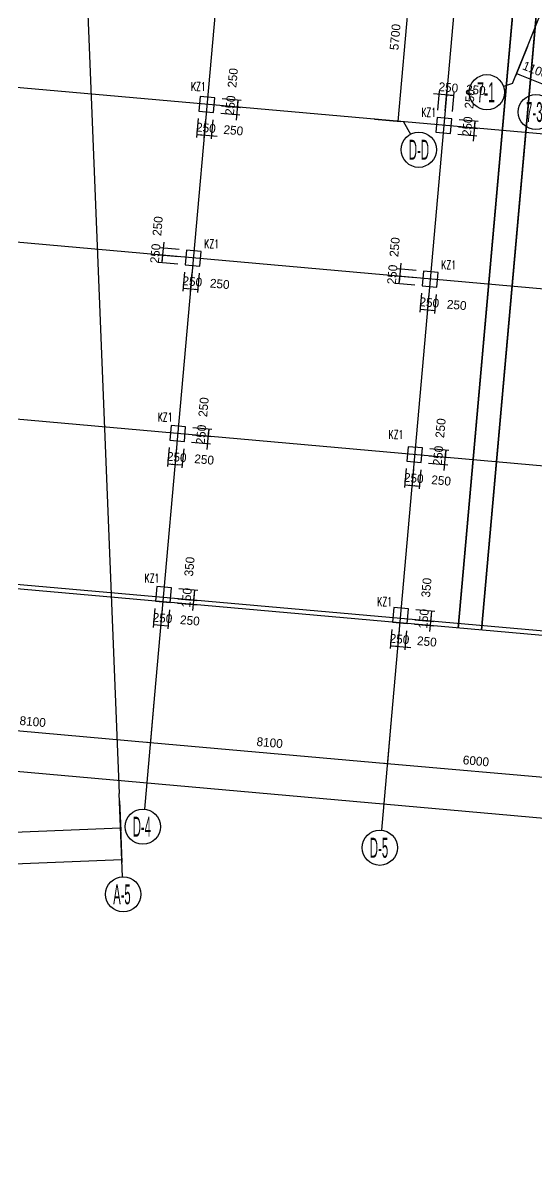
# Model space of a CAD drawing. Extents: x 19107 to 699106, y -67310 to 245688.
# Drawn here: x 505190 to 522687, y 36062 to 75273 of the extents above; entities that cross this region are included whole.
import ezdxf

# ---------------------------------------------------------------- set-up
doc = ezdxf.new("R2010")
doc.units = 0
doc.header["$LTSCALE"] = 100
doc.header["$MEASUREMENT"] = 0
for name, color, linetype in [('AXIS', 3, 'Continuous'), ('DIM', 3, 'Continuous'), ('DOTE', 253, 'Continuous'), ('h后浇带', 51, 'Continuous'), ('L-AXIS', 3, 'Continuous')]:
    doc.layers.add(name, color=color, linetype=linetype)
doc.layers.add('Select Column Frame Position', color=7, linetype='Continuous', lineweight=0)
doc.styles.get("Standard").update_dxf_attribs({"font": 'standard'})
doc.styles.add('汉字', font='汉字')
doc.dimstyles.get("Standard").update_dxf_attribs({"dimtxt": 300, "dimasz": 100, "dimexe": 100, "dimexo": 250, "dimgap": 100, "dimtad": 0, "dimtoh": 1, "dimdec": 0, "dimdsep": 46, "dimcen": 0.09, "dimclrt": 7, "dimadec": 0, "dimazin": 0, "dimtfac": 1, "dimtdec": 4, "dimtofl": 0, "dimtmove": 0, "dimatfit": 3, "dimfxl": 1, "dimtolj": 1, "dimtzin": 0, "dimarcsym": 0})

# ---------------------------------------------------------------- blocks, each defined once
blk = doc.blocks.new('*D2075')
at = {"layer": 'L-AXIS', "color": 0, "linetype": 'ByBlock', "lineweight": -2}
for p, q in [((493507, 53583), (493255, 50741)), ((493264, 50840), (658764, 36162)), ((659008, 38905), (658755, 36062))]:
    blk.add_line(p, q, dxfattribs=at)
for points in [[(493264, 50840), (493365, 50848), (493362, 50815)], [(658764, 36162), (658663, 36154), (658666, 36188)]]:
    blk.add_solid(points, dxfattribs=at)
at = {"layer": 'L-AXIS', "color": 7, "linetype": 'Continuous', "lineweight": -2, "insert": (576045, 43850), "char_height": 300, "width": 1101.67, "attachment_point": 5, "rotation": 354.9316, "style": '汉字'}
blk.add_mtext('166150', dxfattribs=at)
blk = doc.blocks.new('*D65')
at = {"layer": 'L-AXIS', "color": 0, "linetype": 'ByBlock', "lineweight": -2}
for p, q in [((501576, 52867), (501446, 51402)), ((509644, 52152), (509514, 50687)), ((501454, 51502), (509523, 50786))]:
    blk.add_line(p, q, dxfattribs=at)
for points in [[(501454, 51502), (501556, 51510), (501553, 51477)], [(509523, 50786), (509422, 50779), (509425, 50812)]]:
    blk.add_solid(points, dxfattribs=at)
at = {"layer": 'L-AXIS', "color": 7, "linetype": 'Continuous', "lineweight": -2, "insert": (505520, 51493), "char_height": 300, "width": 775, "attachment_point": 5, "rotation": 354.9316, "style": '汉字'}
blk.add_mtext('8100', dxfattribs=at)
blk = doc.blocks.new('*D2489')
at = {"layer": 'L-AXIS', "color": 0, "linetype": 'ByBlock', "lineweight": -2}
for p, q in [((508473, 48801), (508557, 46698)), ((483743, 47808), (483827, 45705)), ((483823, 45805), (508553, 46798))]:
    blk.add_line(p, q, dxfattribs=at)
for points in [[(508553, 46798), (508454, 46777), (508453, 46811)], [(483823, 45805), (483922, 45826), (483924, 45793)]]:
    blk.add_solid(points, dxfattribs=at)
at = {"layer": 'L-AXIS', "color": 7, "linetype": 'Continuous', "lineweight": -2, "insert": (496174, 46651), "char_height": 300, "width": 998.33, "attachment_point": 5, "rotation": 2.2988, "style": '汉字'}
blk.add_mtext('24750', dxfattribs=at)
blk = doc.blocks.new('*D196')
at = {"layer": 'L-AXIS', "color": 0, "linetype": 'ByBlock', "lineweight": -2}
for p, q in [((508473, 48801), (508514, 47775)), ((500479, 48480), (500520, 47454)), ((500516, 47554), (508510, 47875))]:
    blk.add_line(p, q, dxfattribs=at)
for points in [[(508510, 47875), (508411, 47854), (508409, 47887)], [(500516, 47554), (500616, 47575), (500617, 47541)]]:
    blk.add_solid(points, dxfattribs=at)
at = {"layer": 'L-AXIS', "color": 7, "linetype": 'Continuous', "lineweight": -2, "insert": (504499, 48064), "char_height": 300, "width": 780, "attachment_point": 5, "rotation": 2.2988, "style": '汉字'}
blk.add_mtext('8000', dxfattribs=at)
blk = doc.blocks.new('*D800')
at = {"layer": 'L-AXIS', "color": 0, "linetype": 'ByBlock', "lineweight": -2}
for p, q in [((517659, 77675), (518560, 77595)), ((517957, 71926), (518460, 77604)), ((517156, 71997), (518056, 71917))]:
    blk.add_line(p, q, dxfattribs=at)
for points in [[(518460, 77604), (518468, 77503), (518435, 77506)], [(517957, 71926), (517949, 72027), (517982, 72024)]]:
    blk.add_solid(points, dxfattribs=at)
at = {"layer": 'L-AXIS', "color": 7, "linetype": 'Continuous', "lineweight": -2, "insert": (517860, 74796), "char_height": 300, "width": 780, "attachment_point": 5, "rotation": 84.9316, "style": '汉字'}
blk.add_mtext('5700', dxfattribs=at)
blk = doc.blocks.new('*D4728')
at = {"layer": 'L-AXIS', "color": 0, "linetype": 'ByBlock', "lineweight": -2}
for p, q in [((517712, 51436), (517582, 49971)), ((523689, 50906), (523559, 49441)), ((517591, 50071), (523568, 49541))]:
    blk.add_line(p, q, dxfattribs=at)
for points in [[(517591, 50071), (517692, 50079), (517689, 50045)], [(523568, 49541), (523467, 49533), (523469, 49566)]]:
    blk.add_solid(points, dxfattribs=at)
at = {"layer": 'L-AXIS', "color": 7, "linetype": 'Continuous', "lineweight": -2, "insert": (520610, 50154), "char_height": 300, "width": 770, "attachment_point": 5, "rotation": 354.9316, "style": '汉字'}
blk.add_mtext('6000', dxfattribs=at)
blk = doc.blocks.new('*D5053')
at = {"layer": 'L-AXIS', "color": 0, "linetype": 'ByBlock', "lineweight": -2}
for p, q in [((509644, 52152), (509514, 50687)), ((517712, 51436), (517582, 49971)), ((509523, 50786), (517591, 50071))]:
    blk.add_line(p, q, dxfattribs=at)
for points in [[(509523, 50786), (509624, 50794), (509621, 50761)], [(517591, 50071), (517490, 50063), (517493, 50096)]]:
    blk.add_solid(points, dxfattribs=at)
at = {"layer": 'L-AXIS', "color": 7, "linetype": 'Continuous', "lineweight": -2, "insert": (513588, 50777), "char_height": 300, "width": 775, "attachment_point": 5, "rotation": 354.9316, "style": '汉字'}
blk.add_mtext('8100', dxfattribs=at)
blk = doc.blocks.new('_AXISO')
blk.add_circle((0, 0), 0.5)
blk = doc.blocks.new('*D3654')
at = {"layer": 'L-AXIS', "color": 0, "linetype": 'ByBlock', "lineweight": -2}
for p, q in [((522362, 74469), (521957, 73465)), ((523382, 74058), (522977, 73054)), ((521995, 73558), (523015, 73147))]:
    blk.add_line(p, q, dxfattribs=at)
for points in [[(521995, 73558), (522094, 73536), (522081, 73505)], [(523015, 73147), (522916, 73169), (522928, 73200)]]:
    blk.add_solid(points, dxfattribs=at)
at = {"layer": 'L-AXIS', "color": 7, "linetype": 'Continuous', "lineweight": -2, "insert": (522636, 73677), "char_height": 300, "width": 685, "attachment_point": 5, "rotation": 338.0454, "style": '汉字'}
blk.add_mtext('1100', dxfattribs=at)
blk = doc.blocks.new('*D3418')
at = {"layer": 'DIM', "color": 0, "linetype": 'ByBlock', "lineweight": -2}
for p, q in [((511156, 72027), (511098, 71380)), ((511405, 72005), (511347, 71358)), ((511107, 71479), (511356, 71457))]:
    blk.add_line(p, q, dxfattribs=at)
for points in [[(511107, 71479), (511208, 71487), (511205, 71454)], [(511356, 71457), (511255, 71450), (511258, 71483)]]:
    blk.add_solid(points, dxfattribs=at)
at = {"layer": 'DIM', "color": 7, "linetype": 'Continuous', "lineweight": -2, "insert": (511418, 71703), "char_height": 300, "width": 566.67, "attachment_point": 5, "rotation": 354.9316, "style": '汉字'}
blk.add_mtext('250', dxfattribs=at)
blk = doc.blocks.new('*D3774')
at = {"layer": 'DIM', "color": 0, "linetype": 'ByBlock', "lineweight": -2}
for p, q in [((511405, 72005), (511347, 71358)), ((511654, 71983), (511596, 71336)), ((511157, 71475), (511804, 71418))]:
    blk.add_line(p, q, dxfattribs=at)
for points in [[(511356, 71457), (511255, 71450), (511258, 71483)], [(511605, 71435), (511706, 71443), (511703, 71410)]]:
    blk.add_solid(points, dxfattribs=at)
at = {"layer": 'DIM', "color": 7, "linetype": 'Continuous', "lineweight": -2, "insert": (512351, 71620), "char_height": 300, "width": 566.67, "attachment_point": 5, "rotation": 354.9316, "style": '汉字'}
blk.add_mtext('250', dxfattribs=at)
blk = doc.blocks.new('*D1475')
at = {"layer": 'DIM', "color": 0, "linetype": 'ByBlock', "lineweight": -2}
for p, q in [((512455, 71962), (512512, 72610)), ((511925, 72210), (512572, 72153)), ((511947, 72459), (512594, 72402))]:
    blk.add_line(p, q, dxfattribs=at)
for points in [[(512473, 72162), (512480, 72060), (512447, 72063)], [(512495, 72411), (512487, 72512), (512520, 72509)]]:
    blk.add_solid(points, dxfattribs=at)
at = {"layer": 'DIM', "color": 7, "linetype": 'Continuous', "lineweight": -2, "insert": (512249, 72473), "char_height": 300, "width": 566.67, "attachment_point": 5, "rotation": 84.9316, "style": '汉字'}
blk.add_mtext('250', dxfattribs=at)
blk = doc.blocks.new('*D1822')
at = {"layer": 'DIM', "color": 0, "linetype": 'ByBlock', "lineweight": -2}
for p, q in [((511969, 72708), (512616, 72651)), ((512495, 72411), (512517, 72660)), ((511947, 72459), (512594, 72402))]:
    blk.add_line(p, q, dxfattribs=at)
for points in [[(512517, 72660), (512525, 72558), (512491, 72561)], [(512495, 72411), (512487, 72512), (512520, 72509)]]:
    blk.add_solid(points, dxfattribs=at)
at = {"layer": 'DIM', "color": 7, "linetype": 'Continuous', "lineweight": -2, "insert": (512332, 73405), "char_height": 300, "width": 566.67, "attachment_point": 5, "rotation": 84.9316, "style": '汉字'}
blk.add_mtext('250', dxfattribs=at)
blk = doc.blocks.new('*D2148')
at = {"layer": 'DIM', "color": 0, "linetype": 'ByBlock', "lineweight": -2}
for p, q in [((519312, 72308), (519370, 72955)), ((519561, 72286), (519619, 72933)), ((519162, 72873), (519809, 72816))]:
    blk.add_line(p, q, dxfattribs=at)
for points in [[(519361, 72856), (519260, 72848), (519263, 72881)], [(519610, 72834), (519711, 72841), (519708, 72808)]]:
    blk.add_solid(points, dxfattribs=at)
at = {"layer": 'DIM', "color": 7, "linetype": 'Continuous', "lineweight": -2, "insert": (519672, 73079), "char_height": 300, "width": 566.67, "attachment_point": 5, "rotation": 354.9316, "style": '汉字'}
blk.add_mtext('250', dxfattribs=at)
blk = doc.blocks.new('*D2175')
at = {"layer": 'DIM', "color": 0, "linetype": 'ByBlock', "lineweight": -2}
for p, q in [((519561, 72286), (519619, 72933)), ((519610, 72834), (519859, 72812)), ((519810, 72264), (519868, 72911))]:
    blk.add_line(p, q, dxfattribs=at)
for points in [[(519610, 72834), (519711, 72841), (519708, 72808)], [(519859, 72812), (519758, 72804), (519761, 72837)]]:
    blk.add_solid(points, dxfattribs=at)
at = {"layer": 'DIM', "color": 7, "linetype": 'Continuous', "lineweight": -2, "insert": (520605, 72996), "char_height": 300, "width": 566.67, "attachment_point": 5, "rotation": 354.9316, "style": '汉字'}
blk.add_mtext('250', dxfattribs=at)
blk = doc.blocks.new('*D2480')
at = {"layer": 'DIM', "color": 0, "linetype": 'ByBlock', "lineweight": -2}
for p, q in [((520523, 71247), (520581, 71894)), ((519993, 71495), (520641, 71437)), ((520015, 71744), (520663, 71686))]:
    blk.add_line(p, q, dxfattribs=at)
for points in [[(520563, 71695), (520555, 71796), (520589, 71793)], [(520541, 71446), (520549, 71345), (520516, 71348)]]:
    blk.add_solid(points, dxfattribs=at)
at = {"layer": 'DIM', "color": 7, "linetype": 'Continuous', "lineweight": -2, "insert": (520318, 71757), "char_height": 300, "width": 566.67, "attachment_point": 5, "rotation": 84.9316, "style": '汉字'}
blk.add_mtext('250', dxfattribs=at)
blk = doc.blocks.new('*D220')
at = {"layer": 'DIM', "color": 0, "linetype": 'ByBlock', "lineweight": -2}
for p, q in [((520037, 71993), (520685, 71935)), ((520563, 71695), (520585, 71944)), ((520015, 71744), (520663, 71686))]:
    blk.add_line(p, q, dxfattribs=at)
for points in [[(520563, 71695), (520555, 71796), (520589, 71793)], [(520585, 71944), (520593, 71843), (520560, 71846)]]:
    blk.add_solid(points, dxfattribs=at)
at = {"layer": 'DIM', "color": 7, "linetype": 'Continuous', "lineweight": -2, "insert": (520400, 72690), "char_height": 300, "width": 566.67, "attachment_point": 5, "rotation": 84.9316, "style": '汉字'}
blk.add_mtext('250', dxfattribs=at)
blk = doc.blocks.new('*D381')
at = {"layer": 'DIM', "color": 0, "linetype": 'ByBlock', "lineweight": -2}
for p, q in [((518047, 67099), (517990, 66452)), ((518555, 66602), (517908, 66660)), ((518577, 66851), (517930, 66909))]:
    blk.add_line(p, q, dxfattribs=at)
for points in [[(518030, 66900), (518022, 67001), (518055, 66998)], [(518007, 66651), (518015, 66550), (517982, 66553)]]:
    blk.add_solid(points, dxfattribs=at)
at = {"layer": 'DIM', "color": 7, "linetype": 'Continuous', "lineweight": -2, "insert": (517845, 67646), "char_height": 300, "width": 566.67, "attachment_point": 5, "rotation": 84.9316, "style": '汉字'}
blk.add_mtext('250', dxfattribs=at)
blk = doc.blocks.new('*D707')
at = {"layer": 'DIM', "color": 0, "linetype": 'ByBlock', "lineweight": -2}
for p, q in [((518555, 66602), (517908, 66660)), ((518533, 66353), (517886, 66411)), ((518007, 66651), (517985, 66402))]:
    blk.add_line(p, q, dxfattribs=at)
for points in [[(517985, 66402), (517978, 66503), (518011, 66500)], [(518007, 66651), (518015, 66550), (517982, 66553)]]:
    blk.add_solid(points, dxfattribs=at)
at = {"layer": 'DIM', "color": 7, "linetype": 'Continuous', "lineweight": -2, "insert": (517762, 66713), "char_height": 300, "width": 566.67, "attachment_point": 5, "rotation": 84.9316, "style": '汉字'}
blk.add_mtext('250', dxfattribs=at)
blk = doc.blocks.new('*D1070')
at = {"layer": 'DIM', "color": 0, "linetype": 'ByBlock', "lineweight": -2}
for p, q in [((518760, 66082), (518703, 65435)), ((519009, 66060), (518952, 65413)), ((518712, 65534), (518961, 65512))]:
    blk.add_line(p, q, dxfattribs=at)
for points in [[(518712, 65534), (518813, 65542), (518810, 65509)], [(518961, 65512), (518860, 65505), (518862, 65538)]]:
    blk.add_solid(points, dxfattribs=at)
at = {"layer": 'DIM', "color": 7, "linetype": 'Continuous', "lineweight": -2, "insert": (519023, 65758), "char_height": 300, "width": 566.67, "attachment_point": 5, "rotation": 354.9316, "style": '汉字'}
blk.add_mtext('250', dxfattribs=at)
blk = doc.blocks.new('*D1386')
at = {"layer": 'DIM', "color": 0, "linetype": 'ByBlock', "lineweight": -2}
for p, q in [((519009, 66060), (518952, 65413)), ((519258, 66038), (519201, 65391)), ((518961, 65512), (519210, 65490))]:
    blk.add_line(p, q, dxfattribs=at)
for points in [[(518961, 65512), (519062, 65520), (519059, 65487)], [(519210, 65490), (519109, 65482), (519112, 65516)]]:
    blk.add_solid(points, dxfattribs=at)
at = {"layer": 'DIM', "color": 7, "linetype": 'Continuous', "lineweight": -2, "insert": (519955, 65675), "char_height": 300, "width": 566.67, "attachment_point": 5, "rotation": 354.9316, "style": '汉字'}
blk.add_mtext('250', dxfattribs=at)
blk = doc.blocks.new('*D4397')
at = {"layer": 'DIM', "color": 0, "linetype": 'ByBlock', "lineweight": -2}
for p, q in [((510509, 67567), (509862, 67624)), ((509979, 67815), (509921, 67167)), ((510487, 67318), (509840, 67375))]:
    blk.add_line(p, q, dxfattribs=at)
for points in [[(509961, 67616), (509953, 67717), (509987, 67714)], [(509939, 67367), (509947, 67265), (509914, 67268)]]:
    blk.add_solid(points, dxfattribs=at)
at = {"layer": 'DIM', "color": 7, "linetype": 'Continuous', "lineweight": -2, "insert": (509776, 68361), "char_height": 300, "width": 566.67, "attachment_point": 5, "rotation": 84.9316, "style": '汉字'}
blk.add_mtext('250', dxfattribs=at)
blk = doc.blocks.new('*D4731')
at = {"layer": 'DIM', "color": 0, "linetype": 'ByBlock', "lineweight": -2}
for p, q in [((510465, 67069), (509817, 67126)), ((510487, 67318), (509840, 67375)), ((509939, 67367), (509917, 67118))]:
    blk.add_line(p, q, dxfattribs=at)
for points in [[(509917, 67118), (509909, 67219), (509942, 67216)], [(509939, 67367), (509947, 67265), (509914, 67268)]]:
    blk.add_solid(points, dxfattribs=at)
at = {"layer": 'DIM', "color": 7, "linetype": 'Continuous', "lineweight": -2, "insert": (509694, 67429), "char_height": 300, "width": 566.67, "attachment_point": 5, "rotation": 84.9316, "style": '汉字'}
blk.add_mtext('250', dxfattribs=at)
blk = doc.blocks.new('*D5087')
at = {"layer": 'DIM', "color": 0, "linetype": 'ByBlock', "lineweight": -2}
for p, q in [((510692, 66798), (510634, 66150)), ((510941, 66776), (510883, 66128)), ((510643, 66250), (510892, 66228))]:
    blk.add_line(p, q, dxfattribs=at)
for points in [[(510643, 66250), (510744, 66258), (510741, 66225)], [(510892, 66228), (510791, 66220), (510794, 66253)]]:
    blk.add_solid(points, dxfattribs=at)
at = {"layer": 'DIM', "color": 7, "linetype": 'Continuous', "lineweight": -2, "insert": (510954, 66473), "char_height": 300, "width": 566.67, "attachment_point": 5, "rotation": 354.9316, "style": '汉字'}
blk.add_mtext('250', dxfattribs=at)
blk = doc.blocks.new('*D97')
at = {"layer": 'DIM', "color": 0, "linetype": 'ByBlock', "lineweight": -2}
for p, q in [((510941, 66776), (510883, 66128)), ((511190, 66754), (511132, 66106)), ((510892, 66228), (511141, 66206))]:
    blk.add_line(p, q, dxfattribs=at)
for points in [[(510892, 66228), (510993, 66236), (510990, 66203)], [(511141, 66206), (511040, 66198), (511043, 66231)]]:
    blk.add_solid(points, dxfattribs=at)
at = {"layer": 'DIM', "color": 7, "linetype": 'Continuous', "lineweight": -2, "insert": (511887, 66391), "char_height": 300, "width": 566.67, "attachment_point": 5, "rotation": 354.9316, "style": '汉字'}
blk.add_mtext('250', dxfattribs=at)
blk = doc.blocks.new('*D886')
at = {"layer": 'DIM', "color": 0, "linetype": 'ByBlock', "lineweight": -2}
for p, q in [((518230, 60106), (518173, 59458)), ((518479, 60084), (518422, 59436)), ((518182, 59558), (518431, 59536))]:
    blk.add_line(p, q, dxfattribs=at)
for points in [[(518182, 59558), (518283, 59566), (518280, 59532)], [(518431, 59536), (518329, 59528), (518332, 59561)]]:
    blk.add_solid(points, dxfattribs=at)
at = {"layer": 'DIM', "color": 7, "linetype": 'Continuous', "lineweight": -2, "insert": (518493, 59781), "char_height": 300, "width": 566.67, "attachment_point": 5, "rotation": 354.9316, "style": '汉字'}
blk.add_mtext('250', dxfattribs=at)
blk = doc.blocks.new('*D1244')
at = {"layer": 'DIM', "color": 0, "linetype": 'ByBlock', "lineweight": -2}
for p, q in [((518479, 60084), (518422, 59436)), ((518728, 60062), (518671, 59414)), ((518431, 59536), (518680, 59514))]:
    blk.add_line(p, q, dxfattribs=at)
for points in [[(518431, 59536), (518532, 59544), (518529, 59510)], [(518680, 59514), (518578, 59506), (518581, 59539)]]:
    blk.add_solid(points, dxfattribs=at)
at = {"layer": 'DIM', "color": 7, "linetype": 'Continuous', "lineweight": -2, "insert": (519425, 59699), "char_height": 300, "width": 566.67, "attachment_point": 5, "rotation": 354.9316, "style": '汉字'}
blk.add_mtext('250', dxfattribs=at)
blk = doc.blocks.new('*D4213')
at = {"layer": 'DIM', "color": 0, "linetype": 'ByBlock', "lineweight": -2}
for p, q in [((519021, 60538), (519669, 60480)), ((519529, 60041), (519587, 60688)), ((518999, 60288), (519647, 60231))]:
    blk.add_line(p, q, dxfattribs=at)
for points in [[(519569, 60489), (519561, 60590), (519595, 60587)], [(519547, 60240), (519555, 60139), (519522, 60142)]]:
    blk.add_solid(points, dxfattribs=at)
at = {"layer": 'DIM', "color": 7, "linetype": 'Continuous', "lineweight": -2, "insert": (519324, 60551), "char_height": 300, "width": 566.67, "attachment_point": 5, "rotation": 84.9316, "style": '汉字'}
blk.add_mtext('250', dxfattribs=at)
blk = doc.blocks.new('*D4582')
at = {"layer": 'DIM', "color": 0, "linetype": 'ByBlock', "lineweight": -2}
for p, q in [((519043, 60787), (519691, 60729)), ((519021, 60538), (519669, 60480)), ((519569, 60489), (519591, 60738))]:
    blk.add_line(p, q, dxfattribs=at)
for points in [[(519569, 60489), (519561, 60590), (519595, 60587)], [(519591, 60738), (519599, 60637), (519566, 60640)]]:
    blk.add_solid(points, dxfattribs=at)
at = {"layer": 'DIM', "color": 7, "linetype": 'Continuous', "lineweight": -2, "insert": (519406, 61484), "char_height": 300, "width": 566.67, "attachment_point": 5, "rotation": 84.9316, "style": '汉字'}
blk.add_mtext('250', dxfattribs=at)
blk = doc.blocks.new('*D4913')
at = {"layer": 'DIM', "color": 0, "linetype": 'ByBlock', "lineweight": -2}
for p, q in [((517744, 54627), (517687, 53980)), ((517993, 54605), (517936, 53958)), ((517696, 54079), (517945, 54057))]:
    blk.add_line(p, q, dxfattribs=at)
for points in [[(517696, 54079), (517797, 54087), (517794, 54054)], [(517945, 54057), (517844, 54050), (517847, 54083)]]:
    blk.add_solid(points, dxfattribs=at)
at = {"layer": 'DIM', "color": 7, "linetype": 'Continuous', "lineweight": -2, "insert": (518007, 54303), "char_height": 300, "width": 566.67, "attachment_point": 5, "rotation": 354.9316, "style": '汉字'}
blk.add_mtext('250', dxfattribs=at)
blk = doc.blocks.new('*D5272')
at = {"layer": 'DIM', "color": 0, "linetype": 'ByBlock', "lineweight": -2}
for p, q in [((517993, 54605), (517936, 53958)), ((518242, 54583), (518185, 53936)), ((517745, 54075), (518393, 54018))]:
    blk.add_line(p, q, dxfattribs=at)
for points in [[(517945, 54057), (517844, 54050), (517847, 54083)], [(518194, 54035), (518295, 54043), (518292, 54010)]]:
    blk.add_solid(points, dxfattribs=at)
at = {"layer": 'DIM', "color": 7, "linetype": 'Continuous', "lineweight": -2, "insert": (518939, 54220), "char_height": 300, "width": 566.67, "attachment_point": 5, "rotation": 354.9316, "style": '汉字'}
blk.add_mtext('250', dxfattribs=at)
blk = doc.blocks.new('*D2921')
at = {"layer": 'DIM', "color": 0, "linetype": 'ByBlock', "lineweight": -2}
for p, q in [((518527, 54959), (519174, 54902)), ((519044, 54562), (519092, 55110)), ((518513, 54810), (519161, 54753))]:
    blk.add_line(p, q, dxfattribs=at)
for points in [[(519074, 54911), (519067, 55012), (519100, 55009)], [(519061, 54761), (519069, 54660), (519036, 54663)]]:
    blk.add_solid(points, dxfattribs=at)
at = {"layer": 'DIM', "color": 7, "linetype": 'Continuous', "lineweight": -2, "insert": (518831, 54994), "char_height": 300, "width": 476.67, "attachment_point": 5, "rotation": 84.9316, "style": '汉字'}
blk.add_mtext('150', dxfattribs=at)
blk = doc.blocks.new('*D3287')
at = {"layer": 'DIM', "color": 0, "linetype": 'ByBlock', "lineweight": -2}
for p, q in [((518558, 55308), (519205, 55251)), ((518527, 54959), (519174, 54902)), ((519074, 54911), (519105, 55259))]:
    blk.add_line(p, q, dxfattribs=at)
for points in [[(519074, 54911), (519067, 55012), (519100, 55009)], [(519105, 55259), (519113, 55158), (519080, 55161)]]:
    blk.add_solid(points, dxfattribs=at)
at = {"layer": 'DIM', "color": 7, "linetype": 'Continuous', "lineweight": -2, "insert": (518925, 56055), "char_height": 300, "width": 566.67, "attachment_point": 5, "rotation": 84.9316, "style": '汉字'}
blk.add_mtext('350', dxfattribs=at)
blk = doc.blocks.new('*D3609')
at = {"layer": 'DIM', "color": 0, "linetype": 'ByBlock', "lineweight": -2}
for p, q in [((510162, 60821), (510104, 60174)), ((510411, 60799), (510353, 60152)), ((510113, 60273), (510362, 60251))]:
    blk.add_line(p, q, dxfattribs=at)
for points in [[(510113, 60273), (510214, 60281), (510211, 60248)], [(510362, 60251), (510261, 60244), (510264, 60277)]]:
    blk.add_solid(points, dxfattribs=at)
at = {"layer": 'DIM', "color": 7, "linetype": 'Continuous', "lineweight": -2, "insert": (510424, 60497), "char_height": 300, "width": 566.67, "attachment_point": 5, "rotation": 354.9316, "style": '汉字'}
blk.add_mtext('250', dxfattribs=at)
blk = doc.blocks.new('*D3974')
at = {"layer": 'DIM', "color": 0, "linetype": 'ByBlock', "lineweight": -2}
for p, q in [((510411, 60799), (510353, 60152)), ((510660, 60777), (510602, 60130)), ((510362, 60251), (510611, 60229))]:
    blk.add_line(p, q, dxfattribs=at)
for points in [[(510362, 60251), (510463, 60259), (510460, 60226)], [(510611, 60229), (510510, 60222), (510513, 60255)]]:
    blk.add_solid(points, dxfattribs=at)
at = {"layer": 'DIM', "color": 7, "linetype": 'Continuous', "lineweight": -2, "insert": (511357, 60414), "char_height": 300, "width": 566.67, "attachment_point": 5, "rotation": 354.9316, "style": '汉字'}
blk.add_mtext('250', dxfattribs=at)
blk = doc.blocks.new('*D1662')
at = {"layer": 'DIM', "color": 0, "linetype": 'ByBlock', "lineweight": -2}
for p, q in [((510953, 61253), (511600, 61196)), ((511461, 60756), (511519, 61404)), ((510931, 61004), (511578, 60947))]:
    blk.add_line(p, q, dxfattribs=at)
for points in [[(511501, 61205), (511493, 61306), (511526, 61303)], [(511479, 60955), (511487, 60854), (511453, 60857)]]:
    blk.add_solid(points, dxfattribs=at)
at = {"layer": 'DIM', "color": 7, "linetype": 'Continuous', "lineweight": -2, "insert": (511255, 61267), "char_height": 300, "width": 566.67, "attachment_point": 5, "rotation": 84.9316, "style": '汉字'}
blk.add_mtext('250', dxfattribs=at)
blk = doc.blocks.new('*D2029')
at = {"layer": 'DIM', "color": 0, "linetype": 'ByBlock', "lineweight": -2}
for p, q in [((510953, 61253), (511600, 61196)), ((510975, 61502), (511623, 61445)), ((511501, 61205), (511523, 61454))]:
    blk.add_line(p, q, dxfattribs=at)
for points in [[(511501, 61205), (511493, 61306), (511526, 61303)], [(511523, 61454), (511531, 61352), (511498, 61355)]]:
    blk.add_solid(points, dxfattribs=at)
at = {"layer": 'DIM', "color": 7, "linetype": 'Continuous', "lineweight": -2, "insert": (511338, 62199), "char_height": 300, "width": 566.67, "attachment_point": 5, "rotation": 84.9316, "style": '汉字'}
blk.add_mtext('250', dxfattribs=at)
blk = doc.blocks.new('*D737')
at = {"layer": 'DIM', "color": 0, "linetype": 'ByBlock', "lineweight": -2}
for p, q in [((509676, 55343), (509618, 54695)), ((509925, 55321), (509867, 54673)), ((509627, 54795), (509876, 54773))]:
    blk.add_line(p, q, dxfattribs=at)
for points in [[(509627, 54795), (509728, 54803), (509725, 54770)], [(509876, 54773), (509775, 54765), (509778, 54798)]]:
    blk.add_solid(points, dxfattribs=at)
at = {"layer": 'DIM', "color": 7, "linetype": 'Continuous', "lineweight": -2, "insert": (509939, 55018), "char_height": 300, "width": 566.67, "attachment_point": 5, "rotation": 354.9316, "style": '汉字'}
blk.add_mtext('250', dxfattribs=at)
blk = doc.blocks.new('*D1096')
at = {"layer": 'DIM', "color": 0, "linetype": 'ByBlock', "lineweight": -2}
for p, q in [((509925, 55321), (509867, 54673)), ((510174, 55299), (510117, 54651)), ((509876, 54773), (510125, 54751))]:
    blk.add_line(p, q, dxfattribs=at)
for points in [[(509876, 54773), (509977, 54781), (509974, 54747)], [(510125, 54751), (510024, 54743), (510027, 54776)]]:
    blk.add_solid(points, dxfattribs=at)
at = {"layer": 'DIM', "color": 7, "linetype": 'Continuous', "lineweight": -2, "insert": (510871, 54936), "char_height": 300, "width": 566.67, "attachment_point": 5, "rotation": 354.9316, "style": '汉字'}
blk.add_mtext('250', dxfattribs=at)
blk = doc.blocks.new('*D1419')
at = {"layer": 'DIM', "color": 0, "linetype": 'ByBlock', "lineweight": -2}
for p, q in [((510975, 55278), (511024, 55826)), ((510445, 55526), (511093, 55468)), ((510458, 55675), (511106, 55618))]:
    blk.add_line(p, q, dxfattribs=at)
for points in [[(511006, 55626), (510998, 55727), (511032, 55725)], [(510993, 55477), (511001, 55376), (510967, 55379)]]:
    blk.add_solid(points, dxfattribs=at)
at = {"layer": 'DIM', "color": 7, "linetype": 'Continuous', "lineweight": -2, "insert": (510763, 55710), "char_height": 300, "width": 476.67, "attachment_point": 5, "rotation": 84.9316, "style": '汉字'}
blk.add_mtext('150', dxfattribs=at)
blk = doc.blocks.new('*D4429')
at = {"layer": 'DIM', "color": 0, "linetype": 'ByBlock', "lineweight": -2}
for p, q in [((510489, 56024), (511137, 55966)), ((511006, 55626), (511037, 55975)), ((510458, 55675), (511106, 55618))]:
    blk.add_line(p, q, dxfattribs=at)
for points in [[(511006, 55626), (510998, 55727), (511032, 55725)], [(511037, 55975), (511045, 55874), (511012, 55877)]]:
    blk.add_solid(points, dxfattribs=at)
at = {"layer": 'DIM', "color": 7, "linetype": 'Continuous', "lineweight": -2, "insert": (510857, 56771), "char_height": 300, "width": 566.67, "attachment_point": 5, "rotation": 84.9316, "style": '汉字'}
blk.add_mtext('350', dxfattribs=at)
blk = doc.blocks.new('后浇带现场')
at = {"color": 6, "lineweight": 30}
for points in [[(703006, 581720), (706851, 625070)], [(703803, 581649), (707583, 624270)]]:
    blk.add_lwpolyline(points, dxfattribs=at)
at = {"layer": 'h后浇带', "color": 1}
for p, q in [((705657, 611605), (703006, 581720)), ((706457, 611569), (703803, 581649))]:
    blk.add_line(p, q, dxfattribs=at)

msp = doc.modelspace()

# ---------------------------------------------------------------- linework, layer by layer
at = {"color": 6, "lineweight": 30}
msp.add_lwpolyline([(476181.3, 232428.8), (494258.1, 233154.4), (494258.1, 231537.9), (540808.1, 231537.9), (540808.1, 232387.9), (590208.1, 232387.9), (590208.1, 232187.9), (593108.1, 232187.9), (593108.1, 230737.9), (608058.1, 230737.9), (608058.1, 231687.9), (648158.1, 231687.9), (648158.1, 230737.9), (657058.1, 230737.9), (657158.1, 196187.9), (658248.2, 196187.9), (663075.9, 83077.9), (659946, 47787.8), (654318.1, 48286.9), (653832.2, 42808.4), (496133.5, 56794.9), (482757.4, 68610.1), (476181.3, 232428.8)], dxfattribs=at)
at = {"layer": 'DOTE'}
for p, q in [((506289.7, 103182.4), (508462.7, 49050.6)), ((522455.3, 74700.8), (530841.6, 95505.2)), ((513167.2, 91877.2), (509665.9, 52400.8)), ((521288.5, 91759.3), (517734.3, 51685.2)), ((598855.8, 64751.1), (495312.2, 73934.5)), ((662839, 53805.8), (502916.7, 67989.4)), ((662308.9, 47829.2), (489036.8, 63196.9)), ((661814.2, 42251.1), (496111.9, 56947.4))]:
    msp.add_line(p, q, dxfattribs=at)
at = {"layer": 'L-AXIS'}
for p, q in [((521854.8, 73211.3), (522455.3, 74700.8)), ((521854.8, 73211.3), (521549.8, 73108.3)), ((518145.9, 71909.3), (517166.1, 71996.2)), ((518145.9, 71909.3), (518376.6, 71486.5)), ((509665.9, 52400.8), (509321.3, 48515.1)), ((517734.3, 51685.2), (517389.7, 47799.5)), ((508576.5, 46215.2), (508462.7, 49050.6))]:
    msp.add_line(p, q, dxfattribs=at)
at = {"layer": 'Select Column Frame Position', "color": 7, "linetype": 'Continuous', "lineweight": -3}
for points in [[(511177.7, 72276.4), (511675.8, 72232.2), (511720, 72730.2), (511221.9, 72774.4), (511177.7, 72276.4)], [(519246.1, 71560.8), (519744.1, 71516.6), (519788.3, 72014.6), (519290.2, 72058.8), (519246.1, 71560.8)], [(510713.9, 67046.9), (511212, 67002.7), (511256.2, 67500.8), (510758.1, 67544.9), (510713.9, 67046.9)], [(518782.3, 66331.3), (519280.3, 66287.1), (519324.5, 66785.2), (518826.4, 66829.3), (518782.3, 66331.3)], [(510183.9, 61070.3), (510681.9, 61026.2), (510726.1, 61524.2), (510228, 61568.4), (510183.9, 61070.3)], [(518252.2, 60354.8), (518750.3, 60310.6), (518794.4, 60808.6), (518296.4, 60852.8), (518252.2, 60354.8)], [(509698, 55591.8), (510196, 55547.7), (510240.2, 56045.7), (509742.2, 56089.9), (509698, 55591.8)], [(517766.3, 54876.3), (518264.4, 54832.1), (518308.5, 55330.1), (517810.5, 55374.3), (517766.3, 54876.3)]]:
    msp.add_lwpolyline(points, dxfattribs=at)

# ---------------------------------------------------------------- block references
at = {"color": 3, "lineweight": 30}
msp.add_blockref('后浇带现场', (-182998.7, -527042.1), dxfattribs=at)
at = {"layer": 'AXIS'}
ref = msp.add_blockref('_AXISO', (518664.1, 70959.8), dxfattribs=dict(at, xscale=1199.999999999997, yscale=1200, rotation=359.999645787379))
ref.add_attrib('A', 'D-D', (518324.6, 70620.4), dxfattribs={"height": 678.82, "style": '汉字', "width": 0.42623})
at = {"layer": 'L-AXIS'}
ref = msp.add_blockref('_AXISO', (520981.3, 72916.5), dxfattribs=dict(at, xscale=1199.999999999997, yscale=1200, rotation=359.999645787379))
ref.add_attrib('A', '7-1', (520641.9, 72577.1), dxfattribs={"height": 678.82, "style": '汉字', "width": 0.472727})
ref = msp.add_blockref('_AXISO', (522650.7, 72243.5), dxfattribs=dict(at, xscale=1199.999999999997, yscale=1200, rotation=359.999645787379))
ref.add_attrib('A', '7-3', (522311.3, 71904.1), dxfattribs={"height": 678.82, "style": '汉字', "width": 0.433333})
ref = msp.add_blockref('_AXISO', (509268.3, 47917.5), dxfattribs=dict(at, xscale=1199.999999999997, yscale=1200, rotation=359.999645787379))
ref.add_attrib('A', 'D-4', (508928.9, 47578.1), dxfattribs={"height": 678.82, "style": '汉字', "width": 0.419355})
ref = msp.add_blockref('_AXISO', (517336.6, 47201.9), dxfattribs=dict(at, xscale=1199.999999999997, yscale=1200, rotation=359.999645787379))
ref.add_attrib('A', 'D-5', (516997.2, 46862.5), dxfattribs={"height": 678.82, "style": '汉字', "width": 0.42623})
ref = msp.add_blockref('_AXISO', (508600.6, 45615.6), dxfattribs=dict(at, xscale=1199.999999999997, yscale=1200, rotation=359.999645787379))
ref.add_attrib('A', 'A-5', (508261.1, 45276.2), dxfattribs={"height": 678.82, "style": '汉字', "width": 0.419355})

# ---------------------------------------------------------------- texts
at = {"color": 200, "linetype": 'Continuous', "lineweight": -3, "width": 0.7}
for p in [(510909, 72961.7), (518753.5, 72082.4), (511362.2, 67606.8), (519430.6, 66891.2), (509779.2, 61708.2), (517635.8, 61114.2), (509330.5, 56228.8), (517252, 55426.3)]:
    msp.add_text('KZ1', height=300, dxfattribs=at).set_placement(p)

# ---------------------------------------------------------------- dimensions: what is measured, and where the dimension line sits
at = {"layer": 'DIM', "color": 200}
for p1, p2, distance, picture, middle in [((511697.9, 72481.2), (511720, 72730.2), -800, '*D1822', (512287.1, 72898.9)), ((519290.2, 72058.8), (519539.3, 72036.7), 800, '*D2148', (519165.8, 73124)), ((519539.3, 72036.7), (519788.3, 72014.6), 800, '*D2175', (520098.3, 73041.3)), ((519766.2, 71765.6), (519788.3, 72014.6), -800, '*D220', (520355.4, 72183.3)), ((511675.8, 72232.2), (511697.9, 72481.2), -800, '*D1475', (512204.4, 71966.4)), ((511177.7, 72276.4), (511426.8, 72254.3), -800, '*D3418', (510911.9, 71747.8)), ((511426.8, 72254.3), (511675.8, 72232.2), -800, '*D3774', (511844.4, 71665.1)), ((519744.1, 71516.6), (519766.2, 71765.6), -800, '*D2480', (520272.7, 71250.8)), ((510758.1, 67544.9), (510736, 67295.9), -800, '*D4397', (509731.5, 67854.9)), ((518826.4, 66829.3), (518804.4, 66580.3), -800, '*D381', (517799.8, 67139.3)), ((510736, 67295.9), (510713.9, 67046.9), -800, '*D4731', (509648.8, 66922.4)), ((510713.9, 67046.9), (510963, 67024.8), -800, '*D5087', (510448.1, 66518.3)), ((510963, 67024.8), (511212, 67002.7), -800, '*D97', (511380.6, 66435.6)), ((518804.4, 66580.3), (518782.3, 66331.3), -800, '*D707', (517717.1, 66206.8)), ((518782.3, 66331.3), (519031.3, 66309.2), -800, '*D1070', (518516.5, 65802.7)), ((519031.3, 66309.2), (519280.3, 66287.1), -800, '*D1386', (519449, 65720)), ((510704, 61275.2), (510726.1, 61524.2), -800, '*D2029', (511293.2, 61692.8)), ((510681.9, 61026.2), (510704, 61275.2), -800, '*D1662', (511210.5, 60760.4)), ((518772.3, 60559.6), (518794.4, 60808.6), -800, '*D4582', (519361.5, 60977.3)), ((510183.9, 61070.3), (510432.9, 61048.3), -800, '*D3609', (509918.1, 60541.8)), ((510432.9, 61048.3), (510681.9, 61026.2), -800, '*D3974', (510850.6, 60459.1)), ((518750.3, 60310.6), (518772.3, 60559.6), -800, '*D4213', (519278.8, 60044.8)), ((518252.2, 60354.8), (518501.2, 60332.7), -800, '*D886', (517986.4, 59826.2)), ((518501.2, 60332.7), (518750.3, 60310.6), -800, '*D1244', (518918.9, 59743.5)), ((510209.3, 55697.1), (510240.2, 56045.7), -800, '*D4429', (510807.3, 56214.4)), ((518277.6, 54981.5), (518308.5, 55330.1), -800, '*D3287', (518875.6, 55498.8)), ((510196, 55547.7), (510209.3, 55697.1), -800, '*D1419', (510726, 55297.9)), ((509698, 55591.8), (509947, 55569.8), -800, '*D737', (509432.2, 55063.3)), ((509947, 55569.8), (510196, 55547.7), -800, '*D1096', (510364.7, 54980.6)), ((518264.4, 54832.1), (518277.6, 54981.5), -800, '*D2921', (518794.4, 54582.4)), ((517766.3, 54876.3), (518015.3, 54854.2), -800, '*D4913', (517500.5, 54347.7)), ((518015.3, 54854.2), (518264.4, 54832.1), -800, '*D5272', (518433, 54265))]:
    dim = msp.add_aligned_dim(p1=p1, p2=p2, distance=distance, dimstyle='Standard', dxfattribs=at)
    dim.commit()
    dim.dimension.update_dxf_attribs({"geometry": picture, "text_midpoint": middle})
at = {"layer": 'L-AXIS'}
for base, p1, p2, angle, picture, middle in [((518460.2, 77603.8), (516906.9, 72019.2), (517410.4, 77696.9), 84.93165, '*D800', (517859.8, 74795.9)), ((523014.8, 73146.8), (522455.3, 74700.8), (523475.5, 74289.6), 338.04538, '*D3654', (522635.6, 73677)), ((658764.3, 36162.1), (493529.3, 53831.9), (659029.6, 39153.6), 354.93165, '*D2075', (576045.1, 43849.9)), ((509522.8, 50786.3), (501597.6, 53116.3), (509665.9, 52400.8), 354.93165, '*D65', (505519.5, 51492.8)), ((517591.1, 50070.8), (509665.9, 52400.8), (517734.3, 51685.2), 354.93165, '*D5053', (513587.8, 50777.2)), ((523567.6, 49540.7), (517734.3, 51685.2), (523710.8, 51155.1), 354.93165, '*D4728', (520610.3, 50154.4)), ((508553.1, 46797.9), (483732.6, 48057.9), (508462.7, 49050.6), 2.29877, '*D2489', (496174, 46651.2)), ((508509.9, 47874.8), (500469.1, 48729.7), (508462.7, 49050.6), 2.29877, '*D196', (504499.1, 48064))]:
    dim = msp.add_linear_dim(base=base, p1=p1, p2=p2, angle=angle, dimstyle='Standard', dxfattribs=at)
    dim.commit()
    dim.dimension.update_dxf_attribs({"geometry": picture, "text_midpoint": middle})

doc.saveas('drawing.dxf')
